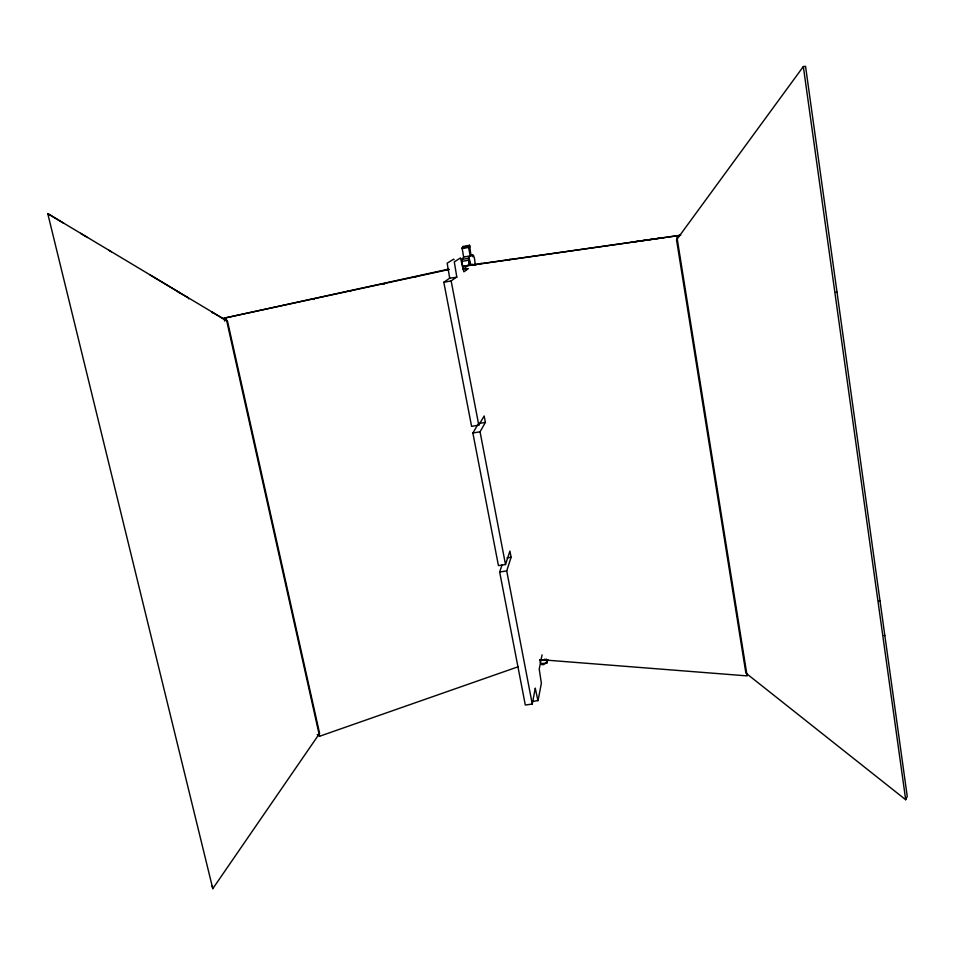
<?xml version="1.0" encoding="UTF-8"?>
<svg xmlns="http://www.w3.org/2000/svg" width="955" height="955" viewBox="0 0 955 955"><rect width="100%" height="100%" fill="white"/><g stroke="black" fill="none" stroke-linecap="round" stroke-linejoin="round"><path stroke-width="1.43" d="M547.8 659.559C549.03 660.132 540.781 670.72 539.933 659.905M465.897 270.456L465.073 266.063L469.335 264.953L468.416 258.244L470.182 255.868L468.595 247.417L468.953 246.593L469.645 247.417L469.574 245.208L471.066 256.059L472.57 255.104L472.916 256.752L473.394 255.2L474.444 258.208L475.268 264.177L475.017 264.81L474.349 264.189L474.48 264.917M466.852 268.26L462.877 268.988L461.802 259.462L463.641 257.074L462.089 247.858A33.712 4.321 79.8 0 1 462.411 247.799L462.614 248.002M463.127 248.145L463.068 246.402L463.676 247.787M501.96 565.157L499.668 571.997L525.31 705.029L532.257 704.05L535.278 688.173M542.058 654.843L539.217 669.085L541.366 683.303L538.083 700.433L532.568 701.567M544.684 659.153L544.529 659.857L540.446 660.359M532.257 704.05L506.723 570.911L511.104 557.266L509.922 551.071L505.505 564.524L498.438 565.611L472.868 432.997L477.739 424.748M475.28 265.048L476.127 264.81M905.686 799.729L907.25 796.41L805.554 66.349L803.334 66.552L676.534 239.86L745.879 673.084L905.686 799.729L803.334 66.552M505.505 564.524L480.055 431.791L485.391 422.408L484.161 415.974L478.789 425.154L471.591 426.36L443.812 282.262L449.686 278.168L456.86 277.26M212.798 888.651L319.603 733.392L227.517 321.262L47.75 213.598L212.798 888.651L212.201 885.81M443.812 282.262L451.142 280.937L456.788 276.878L454.294 261.897L460.477 257.91L463.844 271.829L468.368 268.582M479.326 264.141L481.416 263.246M507.929 260.13L510.089 259.223M317.215 734.514L319.567 736.269L518.29 666.709M465.073 266.063L680.784 235.24L462.721 266.278M224.688 321.107L224.031 318.182L448.934 269.083M224.031 318.194L448.707 269.573M462.948 246.557L469.466 245.28M463.485 246.951L466.088 246.474M462.089 247.858L468.63 246.653M462.041 248.622L468.595 247.417M469.991 255.582L472.57 255.104M463.641 257.074L470.182 255.868M461.802 259.462L468.416 258.244M461.934 261.395L468.547 260.19M478.431 423.566L485.391 422.408M472.868 432.997L480.055 431.791M506.998 557.899L511.104 557.266M499.668 571.997L506.723 570.911M540.661 663.725L547.084 662.961M631.434 242.152L663.773 237.616M835.721 292.314L836.998 292.146M878.791 601.101L880.033 601.065M883.876 635.481L884.831 635.469M413.264 276.866L415.986 276.878M446.319 269.656L448.969 269.668M311.235 299.118L314.231 299.381M347.68 291.168L350.616 291.43M381.582 283.766L384.459 284.041M539.611 659.595L747.12 675.889L676.82 236.374M188.684 298.843L188.314 297.853L179.325 292.684A4.512 4.393 31.9 0 1 178.155 291.979M87.478 237.485L80.566 233.342M180.089 292.934L150.019 274.933M224.377 319.459L212.129 312.118L212.249 312.918M108.786 250.234L111.329 251.762M63.866 223.351L47.75 213.598M537.963 700.803L535.349 688.519M454.091 259.676L453.601 259.175L447.179 263.198L449.686 278.168M472.821 264.953L471.901 264.01L471.865 265.12M226.12 318.218L319.567 736.269M546.893 662.818L546.164 658.998M451.142 280.937L478.789 425.154M463.259 266.397L463.808 269.322M469.084 257.432L470.457 264.738M468.845 257.587L470.218 264.893M468.654 259.497L469.764 265.359"/></g></svg>
